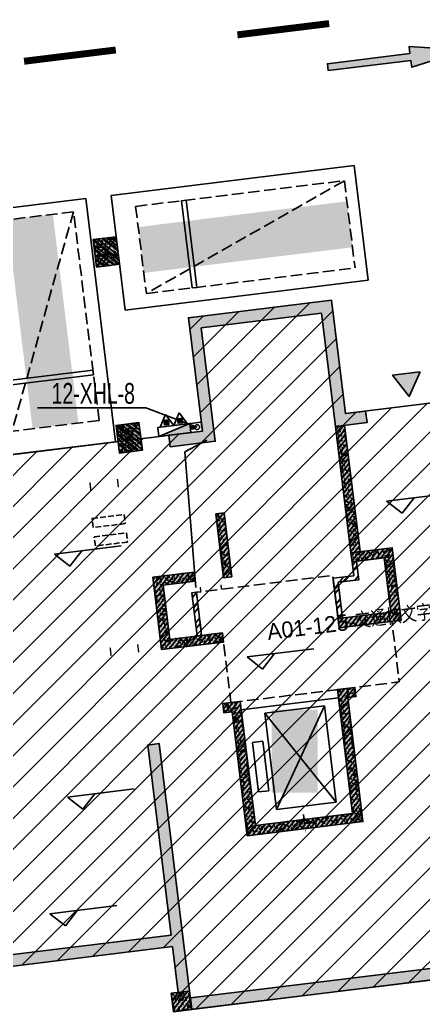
# Model space of a CAD drawing. Extents: x -1338203 to 1886333, y -783476 to 1038610.
# Drawn here: x 846612 to 855339, y -469766 to -448292 of the extents above; entities that cross this region are included whole.
import ezdxf
from ezdxf.enums import TextEntityAlignment as Align

# ---------------------------------------------------------------- set-up
doc = ezdxf.new("R2010")
doc.units = 0
doc.header["$LTSCALE"] = 1000
doc.header["$MEASUREMENT"] = 0
for name, pattern in [('A-001-平面B2$0$__DASH', [0.35, 0.25, -0.1]), ('A01-125-交通核文字编号B2$0$DASH', [0.35, 0.25, -0.1]), ('M03预留预埋-B2$0$DASH', [0.35, 0.25, -0.1])]:
    doc.linetypes.add(name, pattern=pattern)
for name, color, linetype, plot in [('A-001-主楼相对位置参照$0$AAD-A-MARK', 6, 'Continuous', False), ('A-001-主楼组合参照B2$0$0A-X-AREA', 6, 'Continuous', False), ('A-03-平面B2$0$AAD-A-MARK', 6, 'Continuous', False), ('A-125-交通核B2$0$AAD-A-MARK', 6, 'Continuous', False), ('A01-125-交通核文字编号B2$0$AAD-A-MARK', 6, 'Continuous', False), ('A01-125-交通核文字编号B2$0$AAD-A-XM', 6, 'Continuous', False), ('M03预留预埋-B2$0$AAD-A-MARK', 6, 'Continuous', False), ('S-03-墙柱B2_B1(QB)$0$AAD-A-MARK', 6, 'Continuous', False), ('S001南区墙柱$0$S001-墙柱B1_1$0$0S-A-TIPS', 10, 'Continuous', False)]:
    doc.layers.add(name, color=color, linetype=linetype, plot=plot)
for name, color, linetype in [('A-001-车位参照B2$0$A-001-车位参照B2$0$0A-P-PKNG-CAR(A)', 43, 'Continuous'), ('A-03-平面B2$0$0A-A-SYMB-ELEV', 150, 'Continuous'), ('A-03-平面B2$0$0A-S-WALL', 255, 'Continuous'), ('A-125-交通核B2$0$0A-E-EVTR', 2, 'Continuous'), ('A-125-交通核B2$0$0A-O-HOLE', 52, 'Continuous'), ('A01-125-交通核文字编号B2$0$0A-A-SYMB-ELEV', 150, 'Continuous'), ('A01-125-交通核文字编号B2$0$0A-A-SYMB-NAME', 13, 'Continuous'), ('M03预留预埋-B2$0$0M-A-LD', 4, 'Continuous'), ('p-a-core', 1, 'Continuous'), ('p-a-regular', 5, 'Continuous'), ('S-03-墙柱B2_B1(QB)$0$0S-CC-LINE', 52, 'Continuous'), ('S-03-墙柱B2_B1(QB)$0$0S-CW-HATCH', 251, 'Continuous'), ('S-03-墙柱B2_B1(QB)$0$0S-CW-HATCH-UP', 251, 'Continuous'), ('S-03-墙柱B2_B1(QB)$0$0S-CW-LINE', 72, 'Continuous'), ('S001南区墙柱$0$0S-CW-HATCH', 251, 'Continuous'), ('S001南区墙柱$0$0S-CW-HATCH-UP', 251, 'Continuous'), ('S001南区墙柱$0$S001-墙柱B1_1$0$0S-CC-LINE', 52, 'Continuous'), ('S001南区墙柱$0$S001-墙柱B1_1$0$0S-CW-HATCH-UP', 251, 'Continuous'), ('S001地下二墙柱$0$0S-CW-LINE', 72, 'Continuous'), ('中心线', 42, 'Continuous'), ('地面指向箭头', 7, 'Continuous'), ('负二层消火栓$0$负二层消火栓$0$0P-ACC-FH', 7, 'Continuous'), ('负二层消火栓$0$负二层消火栓$0$0P-DIM-FH', 3, 'Continuous'), ('负二层消火栓$0$负二层消火栓$0$0P-PIPE-FH', 1, 'Continuous'), ('负二层消火栓$0$负二层消火栓$0$0P-VPIPE-FH', 1, 'Continuous'), ('负二层消火栓$0$负二层消火栓$1$0P-EQUIP-FH', 7, 'Continuous')]:
    doc.layers.add(name, color=color, linetype=linetype)
doc.styles.add('A01-125-交通核文字编号B2$0$AAD-TXT', font='aad-txt.shx', dxfattribs={"width": 0.7, "bigfont": 'aad-hztxt.shx'})
doc.styles.add('S001南区墙柱$0$S001-墙柱B1_1$0$AAD-S', font='aad-s.shx', dxfattribs={"width": 0.7, "bigfont": 'aad-hztxt.shx'})
doc.styles.add('负二层消火栓$0$负二层消火栓$0$AAD-S', font='aad-s.shx', dxfattribs={"width": 0.7, "bigfont": 'aad-hztxt.shx'})
pattern_1 = [(45, (0, 0), (-168.38, 168.38), []), (45, (112.25, 0), (-168.38, 168.38), [])]
pattern_2 = [(45, (-12188.56, -2827.84), (-53.033, 53.033), []), (50, (-12188.56, -2827.84), (215.178, -18.8256), [22.5, -247.5]), (355, (-12188.56, -2827.84), (-41.6254, 225.6576), [18, -198]), (100.4514, (-12170.63, -2829.4), (173.5528, 206.8319), [19.122, -210.3426]), (46.1842, (-12188.56, -2767.84), (320.1723, -49.6557), [33.75, -371.25]), (96.6356, (-12161.88, -2771.98), (280.399, 292.2354), [28.683, -315.514]), (351.1842, (-12188.56, -2767.84), (280.3986, 292.2356), [27, -297]), (21, (-12158.56, -2782.84), (179.0721, -120.7857), [22.5, -247.5]), (326, (-12158.56, -2782.84), (72.9946, 217.545), [18, -198]), (71.4514, (-12143.64, -2792.9), (252.0668, 96.7591), [19.122, -210.3426]), (37.5, (-12188.56, -2827.84), (3.64796, 99.86816), [0, -195.6, 0, -201, 0, -198.75]), (7.5, (-12188.56, -2827.84), (78.92086, 118.3235), [0, -114.6, 0, -191.1, 0, -75.75]), (327.5, (-12255.46, -2827.84), (160.14673, -6.76646), [0, -75, 0, -234, 0, -310.5]), (317.5, (-12285.46, -2827.84), (174.95585, 30.0315), [0, -97.5, 0, -155.4, 0, -220.5])]

# ---------------------------------------------------------------- blocks, each defined once
blk = doc.blocks.new('A-001-主楼相对位置参照')
at = {"layer": 'A-001-主楼相对位置参照$0$AAD-A-MARK', "elevation": 83050}
blk.add_lwpolyline([(85343, -302097), (87448, -301839), (87140, -299338), (85036, -299596)], close=True, dxfattribs=at)
blk = doc.blocks.new('A-125-交通核B2$0$xx')
at = {"layer": 'A-125-交通核B2$0$0A-E-EVTR'}
for p, q in [((1798, 2385), (498, 2385)), ((498, 2385), (498, 285)), ((1798, 285), (498, 2385)), ((1798, 2385), (498, 285)), ((1798, 285), (1798, 2385)), ((381, 1791), (156, 1791)), ((156, 1791), (156, 711)), ((381, 711), (381, 1791)), ((156, 711), (381, 711)), ((498, 285), (1798, 285))]:
    blk.add_line(p, q, dxfattribs=at)
blk = doc.blocks.new('A-125-交通核B2')
h = blk.add_hatch()
h.set_pattern_fill('ANSI32', color=256, scale=50)
h.set_pattern_definition(pattern_1)
h.paths.add_polyline_path([(1360, 4310), (1260, 4310), (1260, 5190), (1710, 5190), (1710, 5490), (1810, 5490), (1810, 5090), (1360, 5090)])
h = blk.add_hatch()
h.set_pattern_fill('ANSI32', color=256, scale=50)
h.set_pattern_definition(pattern_1)
h.paths.add_polyline_path([(-1713, 5250), (-1810, 5250), (-1810, 4310), (-1713, 4310)])
for points in [[(1360, 4310), (1260, 4310), (1260, 5190), (1710, 5190), (1710, 5490), (1810, 5490), (1810, 5090), (1360, 5090)], [(-1713, 5250), (-1810, 5250), (-1810, 4310), (-1713, 4310)]]:
    blk.add_lwpolyline(points, close=True)
at = {"layer": 'A-125-交通核B2$0$0A-O-HOLE', "flags": 128}
blk.add_lwpolyline([(-1710, 5350), (-1593, 8294), (-1090, 8490)], dxfattribs=at)
at = {"layer": 'A-125-交通核B2$0$AAD-A-MARK'}
for q in [(0, 200), (200, 0)]:
    blk.add_line((0, 0), q, dxfattribs=at)
blk.add_circle((0, 0), 100, dxfattribs=at)
blk.add_blockref('A-125-交通核B2$0$xx', (-1060, 90))
blk = doc.blocks.new('A01-125-交通核文字编号B2')
at = {"layer": 'A01-125-交通核文字编号B2$0$0A-A-SYMB-ELEV'}
for p, q in [((-495, 3428), (-795, 3728)), ((-795, 3728), (664, 3728)), ((-495, 3428), (-195, 3728))]:
    blk.add_line(p, q, dxfattribs=at)
at = {"layer": 'A01-125-交通核文字编号B2$0$0A-A-SYMB-NAME', "linetype": 'A01-125-交通核文字编号B2$0$DASH', "flags": 128}
blk.add_lwpolyline([(-1260, 2790), (2410, 2790), (2410, 4110), (1260, 4110), (1260, 5250), (-1710, 5250), (-1713, 4310), (-1260, 4310)], close=True, dxfattribs=at)
at = {"layer": 'A01-125-交通核文字编号B2$0$AAD-A-MARK'}
for q in [(0, 200), (200, 0)]:
    blk.add_line((0, 0), q, dxfattribs=at)
blk.add_circle((0, 0), 100, dxfattribs=at)
at = {"layer": 'A01-125-交通核文字编号B2$0$AAD-A-XM', "style": 'A01-125-交通核文字编号B2$0$AAD-TXT'}
blk.add_text('A01-125-交通核文字编号B2', height=350, dxfattribs=at).set_placement((-297, 4036))
blk = doc.blocks.new('A-03-平面B2')
at = {"layer": 'A-03-平面B2$0$0A-A-SYMB-ELEV'}
for p, q in [((2912, 6402), (2612, 6702)), ((2612, 6702), (4071, 6702)), ((2912, 6402), (3212, 6702)), ((-4361, 6144), (-4661, 6444)), ((-4661, 6444), (-3203, 6444)), ((-4361, 6144), (-4061, 6444)), ((-4723, 895), (-5023, 1195)), ((-5023, 1195), (-3564, 1195)), ((-4723, 895), (-4423, 1195)), ((-5404, -1562), (-5704, -1262)), ((-5704, -1262), (-4245, -1262)), ((-5404, -1562), (-5104, -1262))]:
    blk.add_line(p, q, dxfattribs=at)
at = {"layer": 'A-03-平面B2$0$AAD-A-MARK'}
for q in [(0, 200), (0, 200), (0, 200), (200, 0), (200, 0), (200, 0)]:
    blk.add_line((0, 0), q, dxfattribs=at)
blk.add_circle((0, 0), 100, dxfattribs=at)
blk.add_circle((0, 0), 100, dxfattribs=at)
blk.add_circle((0, 0), 100, dxfattribs=at)
blk.add_blockref('A-125-交通核B2', (0, 0))
at = {"layer": 'A-03-平面B2$0$0A-S-WALL'}
blk.add_blockref('A01-125-交通核文字编号B2', (0, 0), dxfattribs=at)
blk = doc.blocks.new('A-001-主楼组合参照B2')
at = {"ltscale": 0.002}
h = blk.add_hatch(dxfattribs=at)
h.set_pattern_fill('ANSI31', color=8, scale=300)
h.set_pattern_definition([(45, (-290759.76, -7878.1), (-336.7596, 336.7596), [])])
h.paths.add_polyline_path([(66281, -186940), (66281, -185540), (62441, -185540), (62441, -181550), (55141, -181550), (55141, -185540), (51301, -185540), (51301, -186940), (44981, -186940), (44981, -185540), (41131, -185540), (41131, -181650), (37392, -181650), (37392, -179560), (38191, -179560), (38191, -176360), (41051, -176360), (41051, -174560), (42851, -174560), (42851, -173660), (46981, -173660), (46981, -172090), (50101, -172090), (50101, -174560), (67481, -174560), (67481, -172090), (70601, -172090), (70601, -174560), (76531, -174560), (76531, -176360), (79391, -176360), (79391, -179560), (80191, -179560), (80191, -182110), (81091, -182110), (81091, -185540), (72601, -185540), (72601, -186940)])
h.paths.add_polyline_path([(2291, -185540), (9781, -185540), (9781, -186540), (9631, -186540), (9631, -186940), (16251, -186940), (16251, -186540), (16101, -186540), (16101, -185540), (23691, -185540), (23691, -179560), (22891, -179560), (22891, -176360), (20031, -176360), (20031, -174560), (18231, -174560), (18231, -173660), (14101, -173660), (14101, -172090), (10981, -172090), (10981, -174560), (-6399, -174560), (-6399, -172090), (-9519, -172090), (-9519, -174560), (-15449, -174560), (-15449, -176360), (-18309, -176360), (-18309, -179560), (-19109, -179560), (-19109, -181610), (-20009, -181610), (-20009, -185540), (-11519, -185540), (-11519, -186540), (-11669, -186540), (-11669, -186940), (-5049, -186940), (-5049, -186540), (-5199, -186540), (-5199, -185540), (-1359, -185540), (-1359, -181550), (2291, -181550)])
h.paths.add_polyline_path([(-109959, -168806), (-109959, -173536), (-109709, -173536), (-103819, -173536), (-103819, -177236), (-99249, -177236), (-99249, -178036), (-92869, -178036), (-92869, -177236), (-71299, -177236), (-71299, -178036), (-64919, -178036), (-64919, -177236), (-54209, -177236), (-54209, -168806), (-59109, -168806), (-59109, -167906), (-62059, -167906), (-62059, -168806), (-64369, -168806), (-64369, -167456), (-66169, -167456), (-66169, -165386), (-69469, -165386), (-69469, -167386), (-71849, -167386), (-71849, -168806), (-82159, -168806), (-82159, -167906), (-85209, -167906), (-85209, -168806), (-92319, -168806), (-92319, -167386), (-94699, -167386), (-94699, -165386), (-97999, -165386), (-97999, -167456), (-99799, -167456), (-99799, -168806)])
h.paths.add_polyline_path([(-115664, -225244), (-115664, -225844), (-115414, -225844), (-115414, -225244), (-114084, -225244), (-114084, -225844), (-113834, -225844), (-113834, -225244), (-112009, -225244), (-112009, -225844), (-111589, -225844), (-111589, -225244), (-92909, -225244), (-92909, -225844), (-92489, -225844), (-92489, -225244), (-90664, -225244), (-90664, -225844), (-90414, -225844), (-90414, -225244), (-89084, -225244), (-89084, -225844), (-88834, -225844), (-88834, -225244), (-82964, -225244), (-82964, -225844), (-82714, -225844), (-82714, -225244), (-81384, -225244), (-81384, -225844), (-81134, -225844), (-81134, -225244), (-79309, -225244), (-79309, -225844), (-78889, -225844), (-78889, -225244), (-60209, -225244), (-60209, -225844), (-59789, -225844), (-59789, -225244), (-57964, -225244), (-57964, -225844), (-57714, -225844), (-57714, -225244), (-56384, -225244), (-56384, -225844), (-56134, -225844), (-56134, -225244), (-53249, -225244), (-53249, -216464), (-53249, -216464), (-56519, -216464), (-56519, -216464), (-59959, -216464), (-59959, -215464), (-67989, -215464), (-67989, -211894), (-71109, -211894), (-71109, -215464), (-79139, -215464), (-79139, -216464), (-81759, -216464), (-81759, -215464), (-83909, -215464), (-83909, -216464), (-86599, -216464), (-87849, -216464), (-92659, -216464), (-92659, -215464), (-100689, -215464), (-100689, -211894), (-103809, -211894), (-103809, -215464), (-111839, -215464), (-111839, -215464), (-114239, -215464), (-114239, -215464), (-116459, -215464), (-116459, -216464), (-118549, -216464), (-118549, -221294), (-119249, -221294), (-119249, -221894), (-118549, -221894), (-118549, -223844), (-119249, -223844), (-119249, -224444), (-118549, -224444), (-118549, -225244)])
h.paths.add_polyline_path([(-11949, -235160), (-15609, -235160), (-15609, -237714), (-16509, -237714), (-16509, -241140), (-8019, -241140), (-8019, -242140), (-8169, -242140), (-8169, -242540), (-1549, -242540), (-1549, -242140), (-1699, -242140), (-1699, -241140), (13281, -241140), (13281, -242140), (13131, -242140), (13131, -242540), (19751, -242540), (19751, -242140), (19601, -242140), (19601, -241140), (27191, -241140), (27191, -239340), (27191, -239340), (27191, -237140), (27191, -237140), (27191, -235250), (23441, -235250), (23441, -230950), (23441, -230160), (21531, -230160), (17601, -230160), (17602, -227690), (14482, -227690), (14481, -230160), (-2899, -230160), (-2899, -227690), (-6019, -227690), (-6019, -230160), (-9949, -230160), (-11949, -230160)])
h.paths.add_polyline_path([(67491, -237140), (67491, -235160), (71151, -235160), (71151, -234560), (73051, -234560), (73051, -230160), (77081, -230160), (77081, -227690), (80201, -227690), (80201, -230160), (97581, -230160), (97581, -227690), (100701, -227690), (100701, -230160), (104631, -230160), (106631, -230160), (106631, -231960), (109491, -231960), (109491, -235160), (110291, -235160), (110291, -237713), (111191, -237713), (111191, -241140), (102701, -241140), (102701, -242140), (102851, -242140), (102851, -242540), (96231, -242540), (96231, -242140), (96381, -242140), (96381, -241140), (81401, -241140), (81401, -242140), (81551, -242140), (81551, -242540), (74931, -242540), (74931, -242140), (75081, -242140), (75081, -241140), (67491, -241140), (67491, -239340)])
h.paths.add_polyline_path([(11811, -302465), (13796, -302220), (17696, -301741), (17394, -299289), (20491, -298908), (20793, -301359), (25884, -300733), (26493, -305676), (29133, -305351), (28525, -300408), (38043, -299237), (37741, -296785), (40838, -296404), (41140, -298856), (45040, -298376), (47025, -298132), (47636, -303094), (50474, -302745), (51268, -302647), (51580, -305181), (52178, -310042), (48297, -310519), (48118, -309060), (44465, -309509), (44588, -310502), (44736, -310484), (44785, -310881), (38215, -311689), (38166, -311292), (38315, -311274), (38193, -310281), (23325, -312111), (23447, -313103), (23596, -313085), (23645, -313482), (17074, -314290), (17025, -313893), (17174, -313875), (17052, -312883), (1787, -314761), (1909, -315753), (2058, -315735), (2107, -316132), (-4463, -316941), (-4512, -316544), (-4363, -316525), (-4485, -315533), (-12912, -316570), (-13331, -313165), (-12437, -313055), (-12507, -312490), (-12749, -310524), (-11955, -310427), (-12346, -307251), (-9507, -306901), (-9727, -305115), (-7940, -304896), (-8050, -304003), (-3951, -303497), (-4143, -301939), (-1046, -301558), (-745, -304010), (7186, -303034), (7796, -307996), (12421, -307427)])
h.paths.add_polyline_path([(118676, -301883), (118079, -297021), (118079, -297019), (118009, -296454), (117768, -294488), (116974, -294586), (116584, -291410), (113745, -291758), (113526, -289972), (111540, -290216), (107640, -290695), (107339, -288243), (104242, -288623), (104543, -291075), (87293, -293193), (86992, -290742), (83895, -291122), (84196, -293574), (80295, -294053), (78310, -294297), (78920, -299259), (76081, -299608), (75287, -299705), (75598, -302240), (76016, -305641), (83549, -304716), (83671, -305708), (83522, -305726), (83571, -306123), (90142, -305317), (90093, -304920), (89944, -304938), (89822, -303945), (104690, -302119), (104812, -303112), (104663, -303130), (104712, -303527), (111283, -302720), (111234, -302323), (111085, -302341), (110963, -301349), (114617, -300901), (114796, -302359)])
at = {"layer": 'A-001-主楼组合参照B2$0$0A-X-AREA', "elevation": 83050, "flags": 128}
blk.add_lwpolyline([(104543, -291075), (87293, -293193), (86992, -290742), (83895, -291122), (84196, -293574), (80295, -294053), (80295, -294053), (78310, -294297), (78920, -299259), (76081, -299608), (76081, -299608), (75287, -299705), (75598, -302240), (75598, -302240), (76016, -305641), (83549, -304716), (83671, -305708), (83522, -305726), (83571, -306123), (90142, -305317), (90093, -304920), (89944, -304938), (89822, -303945), (104690, -302119)], dxfattribs=at)
blk.add_blockref('A-001-主楼相对位置参照', (0, 0))
at = {"ltscale": 0.002, "rotation": 7.001406317028183}
blk.add_blockref('A-03-平面B2', (86406, -302058, 83050), dxfattribs=at)
blk = doc.blocks.new('M03预留预埋-B2')
at = {"layer": 'M03预留预埋-B2$0$0M-A-LD'}
for points in [[(-3110, 7710, 0, 0, 0), (-3710, 7710, 30, 30, 0), (-3710, 7890, 0, 0, 0), (-3110, 7890, 30, 30, 0), (-3110, 7710, 30, 30, 0)], [(-3110, 4110, 0, 0, 0), (-3710, 4110, 30, 30, 0), (-3710, 4290, 0, 0, 0), (-3110, 4290, 30, 30, 0), (-3110, 4110, 30, 30, 0)]]:
    blk.add_lwpolyline(points, format="xyseb", dxfattribs=at)
at = {"layer": 'M03预留预埋-B2$0$0M-A-LD', "linetype": 'M03预留预埋-B2$0$DASH', "ltscale": 0.5, "elevation": 0}
blk.add_lwpolyline([(-3760, 7110), (-3060, 7110), (-3060, 6910), (-3760, 6910)], close=True, dxfattribs=at)
at = {"layer": 'M03预留预埋-B2$0$0M-A-LD', "linetype": 'M03预留预埋-B2$0$DASH', "ltscale": 0.5}
blk.add_lwpolyline([(-3760, 6710), (-3060, 6710), (-3060, 6510), (-3760, 6510)], close=True, dxfattribs=at)
at = {"layer": 'M03预留预埋-B2$0$0M-A-LD', "elevation": 2600}
blk.add_lwpolyline([(-1165, 5250, 0, 0, 0), (-1615, 5250, 30, 30, 0), (-1615, 5350, 0, 0, 0), (-1165, 5350, 30, 30, 0), (-1165, 5250, 30, 30, 0)], format="xyseb", dxfattribs=at)
at = {"layer": 'M03预留预埋-B2$0$AAD-A-MARK', "const_width": 10}
for points in [[(-200, 0), (200, 0)], [(0, 200), (0, -200)]]:
    blk.add_lwpolyline(points, dxfattribs=at)
at = {"layer": 'M03预留预埋-B2$0$AAD-A-MARK'}
blk.add_circle((0, 0), 100, dxfattribs=at)
blk = doc.blocks.new('M001-预留预埋B2')
at = {"rotation": 7.001406278665004}
blk.add_blockref('M03预留预埋-B2', (86406, -302058, 83050), dxfattribs=at)
blk = doc.blocks.new('负二层消火栓$0$负二层消火栓$1$$TwtSys$00000546')
h = blk.add_hatch()
h.set_pattern_fill('ANSI31', color=256, scale=200, style=0)
h.set_pattern_definition([(45, (-38543.802, -6670.83), (-17.67767, 17.67767), [])])
h.paths.add_polyline_path([(-65, 174), (65, 174), (65, 44), (-65, 44)])
for points in [[(0, 344), (-198, 0), (198, 0)], [(-65, 174), (65, 174), (65, 44), (-65, 44)]]:
    blk.add_lwpolyline(points, close=True)
blk = doc.blocks.new('负二层消火栓$0$负二层消火栓$0$$TwtSys$00000434')
for p, q in [((-0.5, 0.5), (-0.5, -0.5)), ((-0.5, -0.5), (0.5, 0.5)), ((0.5, 0.5), (-0.5, 0.5)), ((0.5, -0.5), (0.5, 0.5)), ((-0.5, -0.5), (0.5, -0.5))]:
    blk.add_line(p, q)
blk.add_solid([(0.5, -0.5), (0.5, 0.5), (-0.5, -0.5)])
blk = doc.blocks.new('负二层消火栓')
at = {"layer": '负二层消火栓$0$负二层消火栓$0$0P-ACC-FH', "elevation": 83050}
blk.add_lwpolyline([(83229, -293491), (83253, -293689), (84196, -293574), (84171, -293375)], close=True, dxfattribs=at)
at = {"layer": '负二层消火栓$0$负二层消火栓$0$0P-DIM-FH'}
for p in [(80629, -293071, 83050), (84085, -293487, 0)]:
    blk.add_line(p, (82975, -293071, 83050), dxfattribs=at)
at = {"layer": '负二层消火栓$0$负二层消火栓$0$0P-PIPE-FH', "linetype": 'Continuous', "const_width": 82.5, "elevation": 0}
blk.add_lwpolyline([(84033, -293493), (83936, -293505)], dxfattribs=at)
at = {"layer": '负二层消火栓$0$负二层消火栓$0$0P-VPIPE-FH', "linetype": 'Continuous'}
blk.add_circle((84085, -293487, 0), 52.5, dxfattribs=at)
at = {"layer": '负二层消火栓$0$负二层消火栓$0$0P-ACC-FH', "xscale": -699.9999999999999, "yscale": -200, "zscale": 700, "rotation": 187.0014062786141}
blk.add_blockref('负二层消火栓$0$负二层消火栓$0$$TwtSys$00000434', (83589, -293548, 0), dxfattribs=at)
at = {"layer": '负二层消火栓$0$负二层消火栓$1$0P-EQUIP-FH', "xscale": -0.7500000000000001, "yscale": 0.7500000000000001, "zscale": 0.7500000000000001, "rotation": 7.001406278614093}
for p in [(83429, -293466, 83850), (83724, -293430, 83850)]:
    blk.add_blockref('负二层消火栓$0$负二层消火栓$1$$TwtSys$00000546', p, dxfattribs=at)
at = {"layer": '负二层消火栓$0$负二层消火栓$0$0P-DIM-FH', "color": 7, "style": '负二层消火栓$0$负二层消火栓$0$AAD-S', "width": 0.7}
blk.add_text('12-XHL-8', height=450, dxfattribs=at).set_placement((80934, -292981, 83050))
blk = doc.blocks.new('S-03-墙柱B2_B1(QB)')
at = {"layer": 'S-03-墙柱B2_B1(QB)$0$0S-CW-HATCH'}
h = blk.add_hatch(color=256, dxfattribs=at)
h.dxf.hatch_style = 1
h.paths.add_polyline_path([(-1160, 8690), (-1890, 8690), (-1890, 8440), (-910, 8440), (-910, 10910), (1710, 10910), (1710, 8440), (2400, 8440), (2400, 8690), (1960, 8690), (1960, 11160), (-1160, 11160)])
h = blk.add_hatch(color=256, dxfattribs=at)
h.dxf.hatch_style = 1
h.paths.add_polyline_path([(1910, 8440), (1710, 8440), (1710, 5690), (1910, 5690)])
h = blk.add_hatch(color=256, dxfattribs=at)
h.dxf.hatch_style = 1
h.paths.add_polyline_path([(-1090, 6880), (-910, 6880), (-910, 5490), (-1090, 5490)])
h = blk.add_hatch(color=256, dxfattribs=at)
h.dxf.hatch_style = 1
h.paths.add_polyline_path([(-2610, 5690), (-2610, 4110), (-1450, 4110), (-1260, 4110), (-1260, 4310), (-2410, 4310), (-2410, 5490), (-1710, 5490), (-1710, 5690)])
h = blk.add_hatch(color=256, dxfattribs=at)
h.dxf.hatch_style = 1
h.paths.add_polyline_path([(2410, 4310), (1260, 4310), (1260, 4110), (1450, 4110), (2610, 4110), (2610, 5690), (1710, 5690), (1710, 5490), (2410, 5490)])
h = blk.add_hatch(color=256, dxfattribs=at)
h.dxf.hatch_style = 1
h.paths.add_polyline_path([(-1060, 2790), (-1440, 2790), (-1440, 2590), (-1260, 2590), (-1260, -110), (1260, -110), (1260, 2590), (1440, 2590), (1440, 2790), (1060, 2790), (1060, 90), (-1060, 90)])
h = blk.add_hatch(color=256, dxfattribs=at)
h.dxf.hatch_style = 1
h.paths.add_polyline_path([(-10750, -300), (-10500, -300), (-10500, -2040), (-7090, -2040), (-7090, 500), (-6840, 500), (-6840, -2040), (-3160, -2040), (-3160, 2100), (-2910, 2100), (-2910, -3290), (-3160, -3290), (-3160, -2290), (-10750, -2290)])
h = blk.add_hatch(color=256, dxfattribs=at)
h.dxf.hatch_style = 1
h.paths.add_polyline_path([(-2910, -3290), (-3310, -3290), (-3310, -3690), (-2910, -3690)])
h = blk.add_hatch(color=256, dxfattribs=at)
h.dxf.hatch_style = 1
h.paths.add_polyline_path([(-2910, -3440), (2910, -3440), (2910, -3690), (-2910, -3690)])
at = {"layer": 'S-03-墙柱B2_B1(QB)$0$0S-CW-HATCH-UP'}
h = blk.add_hatch(dxfattribs=at)
h.set_pattern_fill('钢筋混凝土', color=256, scale=30)
h.set_pattern_definition(pattern_2)
h.paths.add_polyline_path([(-1160, 8690), (-1890, 8690), (-1890, 8440), (-910, 8440), (-910, 10910), (1710, 10910), (1710, 8440), (2400, 8440), (2400, 8690), (1960, 8690), (1960, 11160), (-1160, 11160)])
h = blk.add_hatch(dxfattribs=at)
h.set_pattern_fill('钢筋混凝土', color=256, scale=30)
h.set_pattern_definition(pattern_2)
h.paths.add_polyline_path([(1910, 8440), (1710, 8440), (1710, 5690), (1910, 5690)])
h = blk.add_hatch(dxfattribs=at)
h.set_pattern_fill('钢筋混凝土', color=256, scale=30)
h.set_pattern_definition([(45, (0, 0), (-53.033, 53.033), []), (50, (0, 0), (215.178, -18.8256), [22.5, -247.5]), (355, (0, 0), (-41.6254, 225.6576), [18, -198]), (100.4514, (17.93, -1.57), (173.553, 206.832), [19.122, -210.3426]), (46.184, (0, 60), (320.172, -49.656), [33.75, -371.25]), (96.6356, (26.68, 55.86), (280.399, 292.235), [28.683, -315.514]), (351.184, (0, 60), (280.399, 292.236), [27, -297]), (21, (30, 45), (179.072, -120.7857), [22.5, -247.5]), (326, (30, 45), (72.9946, 217.545), [18, -198]), (71.4514, (44.92, 34.93), (252.067, 96.759), [19.122, -210.3426]), (37.5, (0, 0), (3.64796, 99.86816), [0, -195.6, 0, -201, 0, -198.75]), (7.5, (0, 0), (78.9209, 118.3235), [0, -114.6, 0, -191.1, 0, -75.75]), (327.5, (-66.9, 0), (160.1467, -6.7665), [0, -75, 0, -234, 0, -310.5]), (317.5, (-96.9, 0), (174.9559, 30.0315), [0, -97.5, 0, -155.4, 0, -220.5])])
h.paths.add_polyline_path([(-1090, 6880), (-910, 6880), (-910, 5490), (-1090, 5490)])
h = blk.add_hatch(dxfattribs=at)
h.set_pattern_fill('钢筋混凝土', color=256, scale=30)
h.set_pattern_definition(pattern_2)
h.paths.add_polyline_path([(-2610, 5690), (-2610, 4110), (-1450, 4110), (-1260, 4110), (-1260, 4310), (-2410, 4310), (-2410, 5490), (-1710, 5490), (-1710, 5690)])
h = blk.add_hatch(dxfattribs=at)
h.set_pattern_fill('钢筋混凝土', color=256, scale=30)
h.set_pattern_definition(pattern_2)
h.paths.add_polyline_path([(2410, 4310), (1260, 4310), (1260, 4110), (1450, 4110), (2610, 4110), (2610, 5690), (1710, 5690), (1710, 5490), (2410, 5490)])
h = blk.add_hatch(dxfattribs=at)
h.set_pattern_fill('钢筋混凝土', color=256, scale=30)
h.set_pattern_definition(pattern_2)
h.paths.add_polyline_path([(-1060, 2790), (-1440, 2790), (-1440, 2590), (-1260, 2590), (-1260, -110), (1260, -110), (1260, 2590), (1440, 2590), (1440, 2790), (1060, 2790), (1060, 90), (-1060, 90)])
h = blk.add_hatch(dxfattribs=at)
h.set_pattern_fill('钢筋混凝土', color=256, scale=30)
h.set_pattern_definition(pattern_2)
h.paths.add_polyline_path([(-10750, -300), (-10500, -300), (-10500, -2040), (-7090, -2040), (-7090, 500), (-6840, 500), (-6840, -2040), (-3160, -2040), (-3160, 2100), (-2910, 2100), (-2910, -3290), (-3160, -3290), (-3160, -2290), (-10750, -2290)])
h = blk.add_hatch(dxfattribs=at)
h.set_pattern_fill('钢筋混凝土', color=256, scale=30)
h.set_pattern_definition(pattern_2)
h.paths.add_polyline_path([(-2910, -3290), (-3310, -3290), (-3310, -3690), (-2910, -3690)])
h = blk.add_hatch(dxfattribs=at)
h.set_pattern_fill('钢筋混凝土', color=256, scale=30)
h.set_pattern_definition(pattern_2)
h.paths.add_polyline_path([(-2910, -3440), (2910, -3440), (2910, -3690), (-2910, -3690)])
at = {"layer": 'S-03-墙柱B2_B1(QB)$0$0S-CC-LINE'}
blk.add_lwpolyline([(-2910, -3290), (-3310, -3290), (-3310, -3690), (-2910, -3690)], close=True, dxfattribs=at)
at = {"layer": 'S-03-墙柱B2_B1(QB)$0$0S-CW-LINE'}
blk.add_lwpolyline([(-1160, 8690), (-1890, 8690), (-1890, 8440), (-910, 8440), (-910, 10910), (1710, 10910), (1710, 8440), (2400, 8440), (2400, 8690), (1960, 8690), (1960, 11160), (-1160, 11160), (-1160, 8690)], dxfattribs=at)
for points in [[(1910, 8440), (1710, 8440), (1710, 5690), (1910, 5690)], [(-1090, 6880), (-910, 6880), (-910, 5490), (-1090, 5490)], [(-2610, 5690), (-2610, 4110), (-1450, 4110), (-1450, 4110), (-1260, 4110), (-1260, 4310), (-2410, 4310), (-2410, 5490), (-1710, 5490), (-1710, 5690)], [(2410, 4310), (1260, 4310), (1260, 4110), (1450, 4110), (1450, 4110), (2610, 4110), (2610, 5690), (1710, 5690), (1710, 5490), (2410, 5490)], [(-1060, 2790), (-1440, 2790), (-1440, 2590), (-1260, 2590), (-1260, -110), (1260, -110), (1260, 2590), (1440, 2590), (1440, 2790), (1060, 2790), (1060, 90), (-1060, 90)], [(-2910, -3440), (2910, -3440), (2910, -3690), (-2910, -3690)]]:
    blk.add_lwpolyline(points, close=True, dxfattribs=at)
at = {"layer": 'S-03-墙柱B2_B1(QB)$0$0S-CW-LINE', "flags": 128}
blk.add_lwpolyline([(-10750, -300), (-10500, -300), (-10500, -2040), (-7090, -2040), (-7090, 500), (-6840, 500), (-6840, -2040), (-3160, -2040), (-3160, 2100), (-2910, 2100), (-2910, -3290), (-3160, -3290), (-3160, -2290), (-10750, -2290), (-10750, -300)], dxfattribs=at)
at = {"layer": 'S-03-墙柱B2_B1(QB)$0$AAD-A-MARK'}
for q in [(0, 200), (0, 200), (200, 0), (200, 0)]:
    blk.add_line((0, 0), q, dxfattribs=at)
blk.add_circle((0, 0), 100, dxfattribs=at)
blk.add_circle((0, 0), 100, dxfattribs=at)
blk = doc.blocks.new('S001南区墙柱$0$AAD_BLOCK_20230215093950878')
at = {"layer": 'S001南区墙柱$0$0S-CW-HATCH'}
h = blk.add_hatch(color=256, dxfattribs=at)
h.dxf.hatch_style = 1
h.paths.add_polyline_path([(-300, -250), (300, -250), (300, 250), (-300, 250)])
at = {"layer": 'S001南区墙柱$0$0S-CW-HATCH-UP'}
h = blk.add_hatch(dxfattribs=at)
h.set_pattern_fill('钢筋混凝土', color=256, scale=30, pattern_type=2)
h.set_pattern_definition([(45, (-42203.53, -84001.15), (-106.06602, 106.06602), []), (50, (-42203.53, -84001.15), (215.17805, -18.82564), [22.5, -247.5]), (355, (-42203.53, -84001.15), (-41.6254, 225.65764), [18, -198]), (100.4514, (-42185.6, -84002.72), (173.5528, 206.83186), [19.12206, -210.34263]), (46.1842, (-42203.53, -83941.15), (320.1723, -49.6557), [33.75, -371.25]), (96.6356, (-42176.85, -83945.3), (280.3988, 292.2354), [28.6831, -315.5139]), (351.1842, (-42203.53, -83941.15), (280.3986, 292.2356), [27, -297]), (21, (-42173.53, -83956.15), (179.0721, -120.78567), [22.5, -247.5]), (326, (-42173.53, -83956.15), (72.9946, 217.545), [18, -198]), (71.4514, (-42158.6, -83966.21), (252.0668, 96.75915), [19.12206, -210.34263]), (37.5, (-42203.53, -84001.15), (3.647957, 99.868156), [1.5, -195.6, 1.5, -201, 1.5, -198.75]), (7.5, (-42203.53, -84001.15), (78.92086, 118.32351), [1.5, -114.6, 1.5, -191.1, 1.5, -75.75]), (327.5, (-42270.43, -84001.15), (160.14673, -6.76646), [1.5, -75, 1.5, -234, 1.5, -310.5]), (317.5, (-42300.43, -84001.15), (174.95585, 30.0315), [1.5, -97.5, 1.5, -155.4, 1.5, -220.5])])
h.paths.add_polyline_path([(-300, -250), (300, -250), (300, 250), (-300, 250)])
at = {"layer": 'S001南区墙柱$0$S001-墙柱B1_1$0$0S-CW-HATCH-UP', "transparency": 33554661}
h = blk.add_hatch(dxfattribs=at)
h.set_pattern_fill('钢筋混凝土', color=0, scale=30)
h.set_pattern_definition([(45, (48108.52, -15514.205), (-53.03301, 53.03301), []), (50, (48108.52, -15514.2), (215.17805, -18.82564), [22.5, -247.5]), (355, (48108.52, -15514.2), (-41.6254, 225.6576), [18, -198]), (100.4514, (48126.45, -15515.77), (173.5528, 206.8319), [19.1221, -210.3426]), (46.1842, (48108.52, -15454.2), (320.1723, -49.6557), [33.75, -371.25]), (96.6356, (48135.2, -15458.34), (280.3988, 292.2354), [28.683, -315.514]), (351.1842, (48108.52, -15454.2), (280.3986, 292.2356), [27, -297]), (21, (48138.52, -15469.2), (179.0721, -120.78567), [22.5, -247.5]), (326, (48138.52, -15469.2), (72.9946, 217.545), [18, -198]), (71.4514, (48153.44, -15479.27), (252.0668, 96.75915), [19.1221, -210.3426]), (37.5, (48108.52, -15514.205), (3.64796, 99.86816), [0, -195.6, 0, -201, 0, -198.75]), (7.5, (48108.52, -15514.2), (78.92086, 118.32351), [0, -114.6, 0, -191.1, 0, -75.75]), (327.5, (48041.62, -15514.205), (160.14673, -6.76646), [0, -75, 0, -234, 0, -310.5]), (317.5, (48011.62, -15514.2), (174.95585, 30.0315), [0, -97.5, 0, -155.4, 0, -220.5])])
h.paths.add_polyline_path([(-300, -250), (300, -250), (300, 250), (-300, 250)])
at = {"layer": 'S001南区墙柱$0$S001-墙柱B1_1$0$0S-A-TIPS'}
for p, q in [((-300, 250), (300, -250)), ((300, 250), (-300, -250))]:
    blk.add_line(p, q, dxfattribs=at)
at = {"layer": 'S001南区墙柱$0$S001-墙柱B1_1$0$0S-CC-LINE'}
blk.add_lwpolyline([(-300, -250), (300, -250), (300, 250), (-300, 250)], close=True, dxfattribs=at)
at = {"layer": 'S001南区墙柱$0$S001-墙柱B1_1$0$0S-A-TIPS', "style": 'S001南区墙柱$0$S001-墙柱B1_1$0$AAD-S', "width": 0.7}
blk.add_text('500x600', height=75, dxfattribs=at).set_placement((-45, -187), align=Align.MIDDLE_CENTER)
blk = doc.blocks.new('S001南区墙柱')
at = {"rotation": 97.16641727359904}
for p in [(85231, 19404, 3370), (85725, 15384, 3370)]:
    blk.add_blockref('S001南区墙柱$0$AAD_BLOCK_20230215093950878', p, dxfattribs=at)
blk = doc.blocks.new('S001地下二墙柱')
blk.add_blockref('S001南区墙柱', (-3112, -309101, -3370))
at = {"layer": 'S001地下二墙柱$0$0S-CW-LINE', "rotation": 7.000495889380389}
blk.add_blockref('S-03-墙柱B2_B1(QB)', (86406, -302058), dxfattribs=at)
blk = doc.blocks.new('直行')
at = {"layer": '地面指向箭头'}
blk.add_hatch(color=251, dxfattribs=at).paths.add_polyline_path([(-29241, 4059962), (-29466, 4058762), (-29316, 4058762), (-29316, 4056961), (-29166, 4056961), (-29166, 4058762), (-29016, 4058762)])
at = {"layer": '地面指向箭头', "color": 251}
blk.add_lwpolyline([(-29316, 4058762), (-29316, 4056961), (-29316, 4058762), (-29316, 4058762), (-29466, 4058762), (-29241, 4059962), (-29016, 4058762), (-29166, 4058762), (-29166, 4056961), (-29316, 4056961), (-29316, 4056961)], dxfattribs=at)
blk = doc.blocks.new('A$C3d42903c')
at = {"layer": '中心线', "color": 251, "const_width": 150}
for points in [[(438674, 80623), (440659, 80867)], [(434057, 80052), (436042, 80296)]]:
    blk.add_lwpolyline(points, dxfattribs=at)
at = {"layer": '地面指向箭头', "color": 251, "rotation": 277.0921638648084}
blk.add_blockref('直行', (-3581681, -449989), dxfattribs=at)
blk = doc.blocks.new('A$Cb720460c')
at = {"layer": '地面指向箭头'}
h = blk.add_hatch(color=251, dxfattribs=at)
h.dxf.hatch_style = 1
h.paths.add_polyline_path([(442627, 73339), (442391, 72806), (442032, 73266)])
at = {"layer": '地面指向箭头', "color": 251, "flags": 128}
blk.add_lwpolyline([(442627, 73339), (442391, 72806), (442032, 73266), (442627, 73339)], dxfattribs=at)
blk = doc.blocks.new('A-001-车位参照B2$0$A-001-车位参照B2$0$ddd')
for p, q in [((0, 2500), (5300, 2500)), ((0, 2500), (0, 0)), ((5300, 2500), (5300, 0)), ((0, 0), (5300, 0))]:
    blk.add_line(p, q)
at = {"linetype": 'A-001-平面B2$0$__DASH'}
for p, q in [((500, 2200), (500, 300)), ((500, 2200), (5050, 2200)), ((5050, 2200), (5050, 300)), ((500, 300), (5050, 300))]:
    blk.add_line(p, q, dxfattribs=at)
blk.add_lwpolyline([(5050, 2200), (500, 300)], dxfattribs=at)
blk.add_lwpolyline([(1500, 300), (1500, 2200), (1600, 2200), (1600, 300)], close=True)
at = {"layer": 'p-a-regular', "ltscale": 0.002, "const_width": 1000}
blk.add_lwpolyline([(5050, 1250), (500, 1250)], dxfattribs=at)

msp = doc.modelspace()

# ---------------------------------------------------------------- linework, layer by layer
at = {"layer": 'p-a-core', "ltscale": 0.002, "const_width": 1000, "elevation": 0}
msp.add_lwpolyline([(852557.5, -463201.7), (852557.5, -465001.7)], dxfattribs=at)

# ---------------------------------------------------------------- block references
at = {"ltscale": 0.002}
for name, p in [('S001地下二墙柱', (766365.4, -163610.9)), ('A-001-主楼相对位置参照', (766365.4, -163610.9)), ('A-001-主楼组合参照B2', (766365.4, -163610.9)), ('A-001-主楼组合参照B2', (766365.4, -163610.9)), ('M001-预留预埋B2', (766365.4, -163610.9)), ('负二层消火栓', (766365.4, -163610.9)), ('A$C3d42903c', (412646.2, -529238.7)), ('A$Cb720460c', (412646.2, -529238.7))]:
    msp.add_blockref(name, p, dxfattribs=at)
at = {"color": 0, "ltscale": 0.002}
msp.add_blockref('M001-预留预埋B2', (766365.4, -163610.9), dxfattribs=at)
at = {"layer": 'A-001-车位参照B2$0$A-001-车位参照B2$0$0A-P-PKNG-CAR(A)', "linetype": 'Continuous', "rotation": 7.002719940738873}
msp.add_blockref('A-001-车位参照B2$0$A-001-车位参照B2$0$ddd', (848889.9, -454568.5), dxfattribs=at)
at = {"layer": 'A-001-车位参照B2$0$A-001-车位参照B2$0$0A-P-PKNG-CAR(A)', "linetype": 'Continuous', "xscale": -1, "rotation": 276.998682747989}
msp.add_blockref('A-001-车位参照B2$0$A-001-车位参照B2$0$ddd', (846204, -457719.5), dxfattribs=at)

doc.saveas('drawing.dxf')
